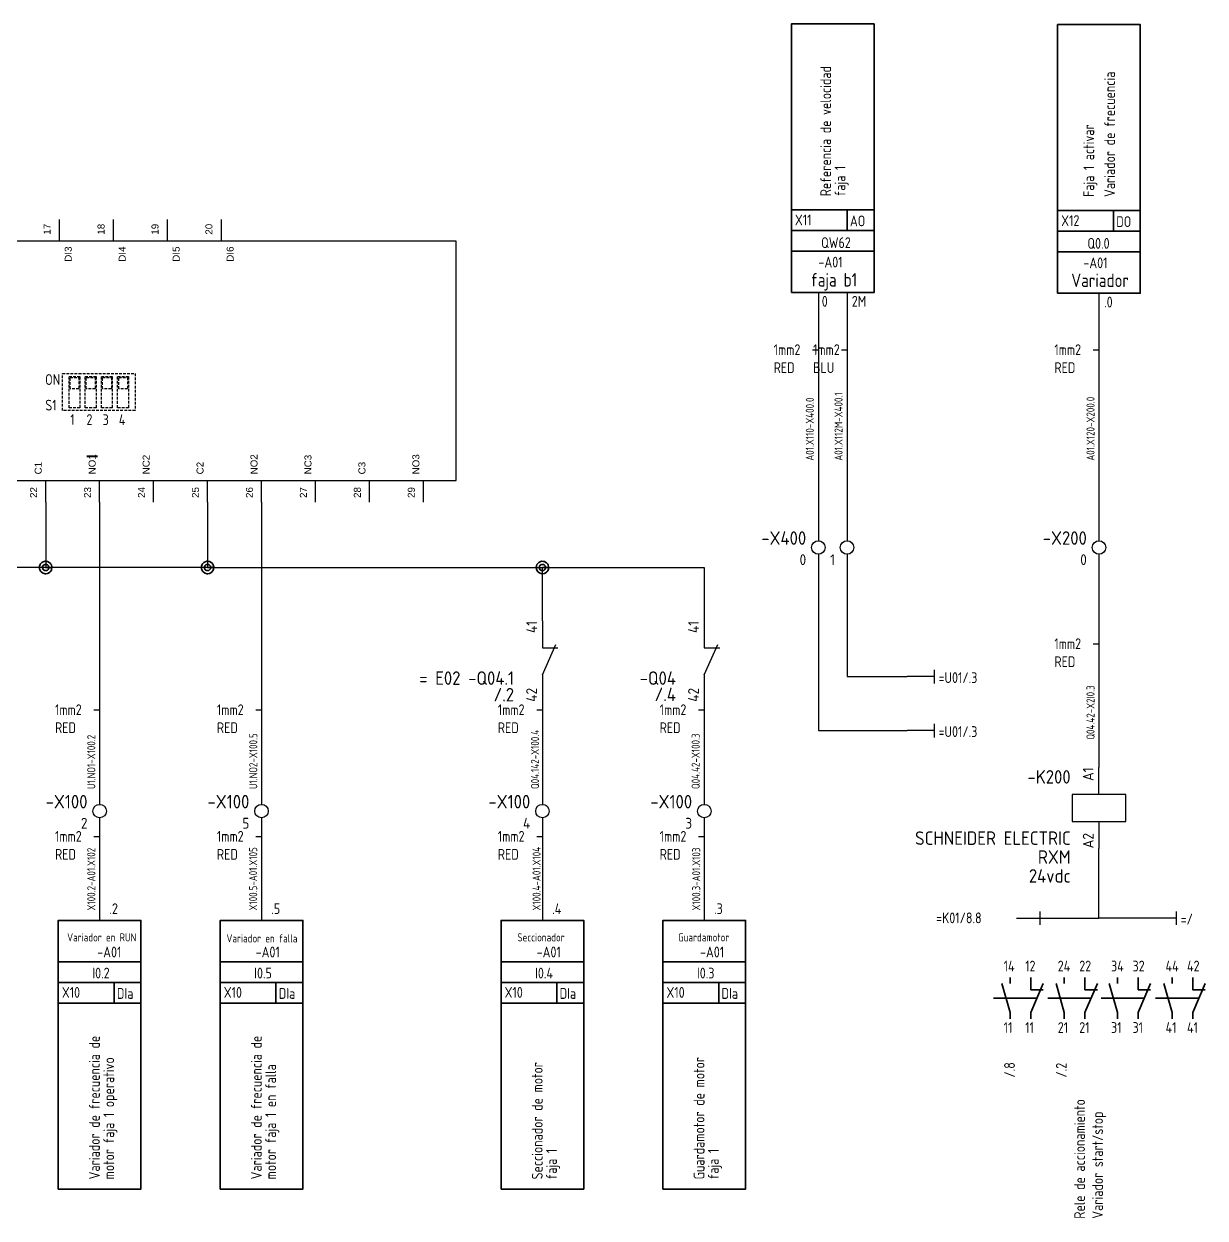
# Model space of a CAD drawing. Header units: millimetres. Extents: x 51 to 2493, y -624 to 390.
# Drawn here: x 1762.9 to 1981.8, y 97.7 to 319 of the extents above; entities that cross this region are included whole.
import ezdxf
from ezdxf.enums import TextEntityAlignment as Align

# ---------------------------------------------------------------- set-up
doc = ezdxf.new("R2010")
doc.units = ezdxf.units.MM
doc.header["$MEASUREMENT"] = 0
doc.linetypes.add('DASHED', pattern=[0.75, 0.5, -0.25])
for name, color, linetype in [('0V', 160, 'Continuous'), ('24V', 20, 'Continuous'), ('DESC', 150, 'Continuous'), ('DESCCHILD', 20, 'Continuous'), ('PDF_Geometría', 7, 'Continuous'), ('TAGS', 150, 'Continuous'), ('TERMS', 123, 'Continuous'), ('WIRENO', 10, 'Continuous'), ('WIREREF', 50, 'Continuous'), ('XREF', 7, 'Continuous')]:
    doc.layers.add(name, color=color, linetype=linetype)
for name, color, linetype, lineweight in [('cajetines', 132, 'DASHED', 30), ('Fase3', 34, 'Continuous', 40), ('nombre tags', 200, 'Continuous', 0), ('SYMS', 7, 'Continuous', 30)]:
    doc.layers.add(name, color=color, linetype=linetype, lineweight=lineweight)
doc.styles.get("Standard").update_dxf_attribs({"font": 'arial.ttf'})
doc.styles.add('WD_IEC', font='ISOCP2.shx', dxfattribs={"width": 0.9, "height": 4})

# ---------------------------------------------------------------- blocks, each defined once
blk = doc.blocks.new('empalme')
at = {"layer": 'PDF_Geometría', "color": 40, "lineweight": 35, "true_color": 0xffcf00}
for points in [[(145.66, 151.93), (144.51, 151.93)], [(145.1, 151.93), (144.51, 151.93)]]:
    blk.add_lwpolyline(points, close=True, dxfattribs=at)
for points in [[(143.94, 152.93), (143.94, 152.93), (143.73, 152.81), (143.58, 152.61)], [(144.39, 153.08), (144.39, 153.08), (144.15, 153.05), (143.94, 152.93)], [(144.87, 153.03), (144.87, 153.03), (144.64, 153.1), (144.39, 153.08)], [(145.28, 152.79), (145.28, 152.79), (145.1, 152.95), (144.87, 153.03)], [(145.56, 152.4), (145.56, 152.4), (145.46, 152.62), (145.28, 152.79)], [(143.39, 152.17), (143.39, 152.17), (143.34, 151.93), (143.39, 151.7)], [(143.58, 152.61), (143.58, 152.61), (143.44, 152.41), (143.39, 152.17)], [(143.39, 151.7), (143.39, 151.7), (143.44, 151.46), (143.58, 151.26)], [(143.58, 151.26), (143.58, 151.26), (143.73, 151.06), (143.94, 150.94)], [(143.94, 152.06), (143.94, 152.06), (143.92, 151.93), (143.94, 151.81)], [(144.04, 152.28), (144.04, 152.28), (143.97, 152.18), (143.94, 152.06)], [(143.94, 151.81), (143.94, 151.81), (143.97, 151.69), (144.04, 151.59)], [(143.94, 150.94), (143.94, 150.94), (144.15, 150.82), (144.39, 150.79)], [(144.22, 152.44), (144.22, 152.44), (144.12, 152.38), (144.04, 152.28)], [(144.04, 151.59), (144.04, 151.59), (144.12, 151.49), (144.22, 151.43)], [(144.45, 152.51), (144.45, 152.51), (144.33, 152.5), (144.22, 152.44)], [(144.22, 151.43), (144.22, 151.43), (144.33, 151.37), (144.45, 151.36)], [(144.39, 150.79), (144.39, 150.79), (144.64, 150.77), (144.87, 150.84)], [(144.69, 152.49), (144.69, 152.49), (144.58, 152.53), (144.45, 152.51)], [(144.45, 151.36), (144.45, 151.36), (144.58, 151.34), (144.69, 151.38)], [(144.9, 152.37), (144.9, 152.37), (144.81, 152.45), (144.69, 152.49)], [(144.69, 151.38), (144.69, 151.38), (144.81, 151.42), (144.9, 151.5)], [(144.87, 150.84), (144.87, 150.84), (145.1, 150.92), (145.28, 151.08)], [(145.05, 152.17), (145.05, 152.17), (144.99, 152.28), (144.9, 152.37)], [(144.9, 151.5), (144.9, 151.5), (144.99, 151.58), (145.05, 151.7)], [(145.1, 151.93), (145.1, 151.93), (145.1, 152.06), (145.05, 152.17)], [(145.05, 151.7), (145.05, 151.7), (145.1, 151.81), (145.1, 151.93)], [(145.28, 151.08), (145.28, 151.08), (145.46, 151.24), (145.56, 151.47)], [(145.66, 151.93), (145.66, 151.93), (145.66, 152.18), (145.56, 152.4)], [(145.56, 151.47), (145.56, 151.47), (145.66, 151.69), (145.66, 151.93)]]:
    blk.add_open_spline(points, degree=3, dxfattribs=at)
blk = doc.blocks.new('empalme_')
at = {"layer": '0V'}
blk.add_blockref('empalme', (-144.51, -151.93), dxfattribs=at)
blk = doc.blocks.new('VCR22')
for p, q in [((0, 7.5), (0, 2.5)), ((0, -2.5), (2.5, 3.12)), ((0, 2.5), (2.87, 2.5)), ((0, -2.5), (0, -7.5))]:
    blk.add_line(p, q)
at = {"style": 'WD_IEC'}
for tag, p in [('INST', (-5.25, 5.25)), ('LOC', (-5.25, 2.25)), ('TAG2', (-5.25, -0.75)), ('XREF', (-5.25, -3.75)), ('DESC1', (-5.25, -6.75)), ('DESC2', (-5.25, -9.75)), ('DESC3', (-5.25, -12.75))]:
    blk.add_attdef(tag, text='', height=2.5, dxfattribs=at).set_placement(p, align=Align.RIGHT)
blk.add_attdef('TERM01', text='', height=2, rotation=90, dxfattribs=at).set_placement((-1, 7.5), align=Align.RIGHT)
at = {"style": 'WD_IEC', "flags": 1}
for tag, p, height in [('X2TERM01', (0, 7.5), 0.32), ('X4LINK', (-0.55, 0), 0.32), ('X1LINK', (1.92, 0), 0.32), ('CONTACT', (4, -3.5), 1), ('FAMILY', (4, -5), 1), ('COMMON', (5.25, -4.75), 1), ('X8TERM02', (0, -7.5), 0.32)]:
    blk.add_attdef(tag, p, '', height=height, dxfattribs=at)
at = {"style": 'WD_IEC'}
blk.add_attdef('TERM02', (-1, -7.5), '', height=2, rotation=90, dxfattribs=at)
blk = doc.blocks.new('VT0002')
blk.add_circle((0, 0), 1.25)
at = {"style": 'WD_IEC', "flags": 1}
for tag, p, height in [('ASSYCODE', (2.75, 10.75), 1), ('CATDESC', (2.75, 9.25), 1), ('MFG', (2.75, 7.25), 1.5), ('CAT', (2.75, 4.75), 1.5), ('X2PIN01', (0, 2.25), 0.25), ('X4PIN01', (-1.25, 1), 0.25), ('X4TERM01', (-1.25, 0), 0.25), ('X4TERMDESC01', (-1.25, 0.5), 0.4), ('STRIPSEQ', (0, 0), 0.025), ('X2TERM01', (0, 1.25), 0.25), ('X8PIN01', (0, -0.25), 0.25), ('X2TERMDESC01', (0, 1.75), 0.4), ('X1PIN01', (1.25, 1), 0.25), ('X1TERM01', (1.25, 0), 0.25), ('X1TERMDESC01', (1.25, 0.5), 0.4), ('LINKTERM', (0, -0.04), 0.025), ('X8TERM01', (0, -1.25), 0.25), ('X8TERMDESC01', (0, -0.75), 0.4)]:
    blk.add_attdef(tag, p, '', height=height, dxfattribs=at)
at = {"style": 'WD_IEC'}
for tag, p in [('INST', (-2.25, 6.5)), ('LOC', (-2.25, 3.5)), ('DESC1', (-2.25, -6.25)), ('DESC2', (-2.25, -9.25)), ('DESC3', (-2.25, -12.25))]:
    blk.add_attdef(tag, text='', height=2.5, dxfattribs=at).set_placement(p, align=Align.RIGHT)
at = {"style": 'WD_IEC', "flags": 8}
for tag, height, p in [('TAGSTRIP', 2.5, (-2.25, 0.5)), ('TERM01', 2, (-2.25, -3.25))]:
    blk.add_attdef(tag, text='', height=height, dxfattribs=at).set_placement(p, align=Align.RIGHT)
blk = doc.blocks.new('REFERENCIA_ENTRADA_HORIZONTAL')
at = {"layer": 'SYMS'}
for p, q in [((-5, 1.25), (-5, -1.25)), ((-5, 0), (0, 0))]:
    blk.add_line(p, q, dxfattribs=at)
at = {"layer": 'TAGS', "style": 'WD_IEC', "width": 0.9, "flags": 8}
blk.add_attdef('TAG', text='', height=1, dxfattribs=at).set_placement((-15.18, -2.12), align=Align.RIGHT)
blk = doc.blocks.new('VCR1')
for p, q in [((0, 2.5), (0, 7.5)), ((0, -2.5), (0, -7.5))]:
    blk.add_line(p, q)
blk.add_lwpolyline([(-5, 2.5), (-5, -2.5), (5, -2.5), (5, 2.5)], close=True)
at = {"style": 'WD_IEC'}
for tag, p in [('INST', (-5.25, 11.5)), ('LOC', (-5.25, 8)), ('TAG1', (-5.25, 4.5)), ('DESC1', (-5.25, -6.85)), ('DESC2', (-5.25, -10.35)), ('DESC3', (-5.25, -13.85))]:
    blk.add_attdef(tag, text='', height=2.5, dxfattribs=at).set_placement(p, align=Align.RIGHT)
blk.add_attdef('TERM01', text='', height=2, rotation=90, dxfattribs=at).set_placement((-1, 7.5), align=Align.RIGHT)
at = {"style": 'WD_IEC', "flags": 1}
for tag, p, height in [('X2TERM01', (0, 7.5), 0.32), ('X4LINK', (-5, 0), 0.32), ('X1LINK', (5, 0), 0.32), ('ASSYCODE', (1, -4), 1), ('FAMILY', (1, -5.5), 1), ('CATDESC', (1, -7), 1), ('X8TERM02', (0, -7.5), 0.32)]:
    blk.add_attdef(tag, p, '', height=height, dxfattribs=at)
at = {"style": 'WD_IEC', "flags": 9}
for tag, p in [('MFG', (-6, 1)), ('CAT', (-6, -1.5))]:
    blk.add_attdef(tag, text='', height=1.5, dxfattribs=at).set_placement(p, align=Align.RIGHT)
at = {"style": 'WD_IEC'}
blk.add_attdef('TERM02', (-1, -7.5), '', height=2, rotation=90, dxfattribs=at)
at = {"lineweight": 9, "style": 'WD_IEC'}
for tag, p in [('NO', (-5.5, -16.5)), ('NC', (-5.5, -20))]:
    blk.add_attdef(tag, text='', height=2.5, dxfattribs=at).set_placement(p, align=Align.TOP_RIGHT)
for tag, p in [('XREFNO', (-4, -16.5)), ('XREFNC', (-4, -20))]:
    blk.add_attdef(tag, text='', height=2.5, dxfattribs=at).set_placement(p, align=Align.TOP_LEFT)

msp = doc.modelspace()

# ---------------------------------------------------------------- linework, layer by layer
at = {"layer": '0V'}
for p, q in [((1915.42, 269.2), (1915.42, 223.21)), ((1915.42, 220.71), (1915.42, 198.03)), ((1915.42, 198.03), (1926.56, 198.03)), ((1962.11, 153.28), (1962.11, 166.21)), ((1946.82, 153.28), (1962.11, 153.28)), ((1971.44, 153.28), (1962.11, 153.28))]:
    msp.add_line(p, q, dxfattribs=at)
at = {"layer": '24V'}
for p, q in [((1910.1, 269.2), (1910.1, 223.21)), ((1962.11, 269.07), (1962.11, 223.21)), ((1766.9, 230.36), (1766.9, 218.25)), ((1776.9, 230.36), (1776.9, 174.37)), ((1796.9, 230.36), (1796.9, 218.25)), ((1806.9, 230.36), (1806.9, 174.37)), ((1910.1, 220.71), (1910.1, 188.03)), ((1962.11, 220.71), (1962.11, 181.21)), ((1766.9, 218.25), (1749.88, 218.25)), ((1796.9, 218.25), (1766.9, 218.25)), ((1796.9, 218.25), (1888.96, 218.25)), ((1858.96, 208.37), (1858.96, 218.25)), ((1888.96, 218.25), (1888.96, 208.37)), ((1858.96, 193.37), (1858.96, 174.37)), ((1888.96, 193.37), (1888.96, 174.37)), ((1910.1, 188.03), (1926.56, 188.03)), ((1776.9, 171.87), (1776.9, 152.86)), ((1806.9, 171.87), (1806.9, 152.86)), ((1858.96, 171.87), (1858.96, 152.86)), ((1888.96, 171.87), (1888.96, 152.86))]:
    msp.add_line(p, q, dxfattribs=at)
at = {"layer": 'cajetines', "linetype": 'Continuous', "lineweight": 25, "ltscale": 4}
for points in [[(1843, 238.88), (1843, 278.73), (1596.9, 278.73), (1596.9, 238.88)], [(1596.9, 238.88), (1596.9, 234.36), (1843, 234.36), (1843, 238.88)]]:
    msp.add_lwpolyline(points, dxfattribs=at)
at = {"layer": 'cajetines'}
for points in [[(1770.01, 254.2), (1783.48, 254.2), (1783.48, 247.34), (1770.01, 247.34)], [(1771.24, 253.62), (1773.24, 253.62), (1773.24, 247.86), (1771.24, 247.86)], [(1771.43, 253.45), (1773.07, 253.45), (1773.07, 251.36), (1771.43, 251.36)], [(1774.24, 253.62), (1776.24, 253.62), (1776.24, 247.86), (1774.24, 247.86)], [(1774.43, 253.45), (1776.07, 253.45), (1776.07, 251.36), (1774.43, 251.36)], [(1777.24, 253.62), (1779.24, 253.62), (1779.24, 247.86), (1777.24, 247.86)], [(1777.43, 253.45), (1779.07, 253.45), (1779.07, 251.36), (1777.43, 251.36)], [(1780.24, 253.62), (1782.24, 253.62), (1782.24, 247.86), (1780.24, 247.86)], [(1780.43, 253.45), (1782.07, 253.45), (1782.07, 251.36), (1780.43, 251.36)]]:
    msp.add_lwpolyline(points, close=True, dxfattribs=at)
at = {"layer": 'Fase3'}
msp.add_line((1774.5, 238.88), (1776.52, 238.88), dxfattribs=at)
at = {"layer": 'PDF_Geometría', "lineweight": 35}
for points in [[(1905.1, 269.2), (1905.1, 318.99), (1920.42, 318.99), (1920.42, 269.2)], [(1954.45, 269.07), (1954.45, 318.86), (1969.77, 318.86), (1969.77, 269.07)], [(1769.24, 103.07), (1769.24, 152.86), (1784.56, 152.86), (1784.56, 103.07)], [(1799.24, 103.07), (1799.24, 152.86), (1814.56, 152.86), (1814.56, 103.07)], [(1851.3, 103.07), (1851.3, 152.86), (1866.62, 152.86), (1866.62, 103.07)], [(1881.3, 103.07), (1881.3, 152.86), (1896.62, 152.86), (1896.62, 103.07)]]:
    msp.add_lwpolyline(points, close=True, dxfattribs=at)
for points in [[(1905.1, 284.52), (1920.42, 284.52)], [(1915.44, 280.69), (1915.44, 284.52)], [(1954.45, 284.39), (1969.77, 284.39)], [(1964.79, 280.56), (1964.79, 284.39)], [(1905.1, 280.69), (1920.42, 280.69)], [(1954.45, 280.56), (1969.77, 280.56)], [(1905.1, 276.86), (1920.42, 276.86)], [(1954.45, 276.73), (1969.77, 276.73)], [(1769.24, 145.2), (1784.56, 145.2)], [(1799.24, 145.2), (1814.56, 145.2)], [(1851.3, 145.2), (1866.62, 145.2)], [(1881.3, 145.2), (1896.62, 145.2)], [(1769.24, 141.37), (1784.56, 141.37)], [(1779.58, 137.54), (1779.58, 141.37)], [(1799.24, 141.37), (1814.56, 141.37)], [(1809.58, 137.54), (1809.58, 141.37)], [(1851.3, 141.37), (1866.62, 141.37)], [(1861.64, 137.54), (1861.64, 141.37)], [(1881.3, 141.37), (1896.62, 141.37)], [(1891.64, 137.54), (1891.64, 141.37)], [(1769.24, 137.54), (1784.56, 137.54)], [(1799.24, 137.54), (1814.56, 137.54)], [(1851.3, 137.54), (1866.62, 137.54)], [(1881.3, 137.54), (1896.62, 137.54)]]:
    msp.add_lwpolyline(points, dxfattribs=at)
at = {"layer": 'SYMS'}
for p, q in [((1931.56, 199.28), (1931.56, 196.78)), ((1931.56, 198.03), (1926.56, 198.03)), ((1931.56, 189.28), (1931.56, 186.78)), ((1931.56, 188.03), (1926.56, 188.03)), ((1976.44, 153.28), (1971.44, 153.28)), ((1976.44, 154.53), (1976.44, 152.03))]:
    msp.add_line(p, q, dxfattribs=at)
at = {"layer": 'TAGS', "linetype": 'Continuous', "lineweight": 25, "ltscale": 4}
for p, q in [((1769.4, 282.73), (1769.4, 278.73)), ((1779.4, 282.73), (1779.4, 278.73)), ((1789.4, 282.73), (1789.4, 278.73)), ((1799.4, 282.73), (1799.4, 278.73)), ((1766.9, 230.36), (1766.9, 234.36)), ((1776.9, 230.36), (1776.9, 234.36)), ((1786.9, 230.36), (1786.9, 234.36)), ((1796.9, 230.36), (1796.9, 234.36)), ((1806.9, 230.36), (1806.9, 234.36)), ((1816.9, 230.36), (1816.9, 234.36)), ((1826.9, 230.36), (1826.9, 234.36)), ((1836.9, 230.36), (1836.9, 234.36))]:
    msp.add_line(p, q, dxfattribs=at)
at = {"layer": 'WIRENO'}
for p, q in [((1909.04, 258.58), (1910.1, 258.58)), ((1914.36, 258.58), (1915.42, 258.58)), ((1961.05, 258.58), (1962.11, 258.58)), ((1961.05, 204.09), (1962.11, 204.09)), ((1775.84, 191.87), (1776.9, 191.87)), ((1805.84, 191.87), (1806.9, 191.87)), ((1857.9, 191.87), (1858.96, 191.87)), ((1887.9, 191.87), (1888.96, 191.87)), ((1775.84, 168.4), (1776.9, 168.4)), ((1805.84, 168.4), (1806.9, 168.4)), ((1857.9, 168.4), (1858.96, 168.4)), ((1887.9, 168.4), (1888.96, 168.4))]:
    msp.add_line(p, q, dxfattribs=at)
at = {"layer": 'XREF', "lineweight": 35}
for points in [[(1945.66, 141.15), (1945.66, 142.3)], [(1951.78, 140), (1949.49, 140), (1949.49, 142.3)], [(1955.68, 141.15), (1955.68, 142.3)], [(1961.81, 140), (1959.51, 140), (1959.51, 142.3)], [(1965.55, 141.15), (1965.55, 142.3)], [(1971.68, 140), (1969.38, 140), (1969.38, 142.3)], [(1975.65, 141.15), (1975.65, 142.3)], [(1981.78, 140), (1979.48, 140), (1979.48, 142.3)], [(1945.66, 134.64), (1945.66, 135.79), (1944.12, 141.15)], [(1949.49, 134.64), (1949.49, 135.79), (1951.78, 141.15)], [(1955.68, 134.64), (1955.68, 135.79), (1954.15, 141.15)], [(1959.51, 134.64), (1959.51, 135.79), (1961.81, 141.15)], [(1965.55, 134.64), (1965.55, 135.79), (1964.02, 141.15)], [(1969.38, 134.64), (1969.38, 135.79), (1971.68, 141.15)], [(1975.65, 134.64), (1975.65, 135.79), (1974.12, 141.15)], [(1979.48, 134.64), (1979.48, 135.79), (1981.78, 141.15)], [(1942.59, 138.47), (1950.63, 138.47)], [(1952.61, 138.47), (1960.66, 138.47)], [(1962.49, 138.47), (1970.53, 138.47)], [(1972.59, 138.47), (1980.63, 138.47)]]:
    msp.add_lwpolyline(points, dxfattribs=at)

# ---------------------------------------------------------------- block references
at = {"layer": '0V'}
for p in [(1766.9, 218.25), (1796.9, 218.25), (1858.96, 218.25)]:
    msp.add_blockref('empalme_', p, dxfattribs=at)
at = {"layer": 'SYMS'}
ref = msp.add_blockref('VT0002', (1910.1, 221.96), dxfattribs=at)
ref.add_attrib('TERM01', '0', dxfattribs={"layer": 'TERMS', "height": 2, "style": 'WD_IEC', "flags": 8}).set_placement((1907.85, 218.71), align=Align.RIGHT)
ref.add_attrib('TAGSTRIP', '-X400', dxfattribs={"layer": 'TAGS', "height": 2.5, "style": 'WD_IEC', "flags": 8}).set_placement((1907.85, 222.46), align=Align.RIGHT)
ref = msp.add_blockref('VT0002', (1962.11, 221.96), dxfattribs=at)
ref.add_attrib('TERM01', '0', dxfattribs={"layer": 'TERMS', "height": 2, "style": 'WD_IEC', "flags": 8}).set_placement((1959.86, 218.71), align=Align.RIGHT)
ref.add_attrib('TAGSTRIP', '-X200', dxfattribs={"layer": 'TAGS', "height": 2.5, "style": 'WD_IEC', "flags": 8}).set_placement((1959.86, 222.46), align=Align.RIGHT)
ref = msp.add_blockref('VT0002', (1915.42, 221.96), dxfattribs=at)
ref.add_attrib('TERM01', '1', dxfattribs={"layer": 'TERMS', "height": 2, "style": 'WD_IEC', "flags": 8}).set_placement((1913.17, 218.71), align=Align.RIGHT)
ref = msp.add_blockref('VCR22', (1858.96, 200.87), dxfattribs=at)
ref.add_attrib('TERM02', '42', (1857.96, 193.37), dxfattribs={"layer": 'TERMS', "height": 2, "rotation": 90, "style": 'WD_IEC'})
ref.add_attrib('TERM01', '41', dxfattribs={"layer": 'TERMS', "height": 2, "rotation": 90, "style": 'WD_IEC'}).set_placement((1857.96, 208.37), align=Align.RIGHT)
ref.add_attrib('DESC1', '/.2', dxfattribs={"layer": 'DESCCHILD', "height": 2.5, "style": 'WD_IEC'}).set_placement((1853.71, 193.44), align=Align.RIGHT)
ref.add_attrib('TAG2', '= E02 -Q04.1', dxfattribs={"layer": 'TAGS', "height": 2.5, "style": 'WD_IEC'}).set_placement((1853.71, 196.51), align=Align.RIGHT)
ref = msp.add_blockref('VCR22', (1888.96, 200.87), dxfattribs=at)
ref.add_attrib('TERM02', '42', (1887.96, 193.37), dxfattribs={"layer": 'TERMS', "height": 2, "rotation": 90, "style": 'WD_IEC'})
ref.add_attrib('TERM01', '41', dxfattribs={"layer": 'TERMS', "height": 2, "rotation": 90, "style": 'WD_IEC'}).set_placement((1887.96, 208.37), align=Align.RIGHT)
ref.add_attrib('DESC1', '/.4', dxfattribs={"layer": 'DESCCHILD', "height": 2.5, "style": 'WD_IEC'}).set_placement((1883.71, 193.5), align=Align.RIGHT)
ref.add_attrib('TAG2', '-Q04', dxfattribs={"layer": 'TAGS', "height": 2.5, "style": 'WD_IEC'}).set_placement((1883.71, 196.51), align=Align.RIGHT)
ref = msp.add_blockref('VCR1', (1962.11, 173.71), dxfattribs=at)
ref.add_attrib('TERM02', 'A2', (1961.11, 166.21), dxfattribs={"layer": 'TERMS', "height": 2, "rotation": 90, "style": 'WD_IEC'})
ref.add_attrib('TERM01', 'A1', dxfattribs={"layer": 'TERMS', "height": 2, "rotation": 90, "style": 'WD_IEC'}).set_placement((1961.11, 181.21), align=Align.RIGHT)
ref.add_attrib('DESC3', '24vdc', dxfattribs={"layer": 'DESC', "height": 2.5, "style": 'WD_IEC'}).set_placement((1956.86, 159.86), align=Align.RIGHT)
ref.add_attrib('DESC2', 'RXM', dxfattribs={"layer": 'DESC', "height": 2.5, "style": 'WD_IEC'}).set_placement((1956.86, 163.36), align=Align.RIGHT)
ref.add_attrib('DESC1', 'SCHNEIDER ELECTRIC', dxfattribs={"layer": 'DESC', "height": 2.5, "style": 'WD_IEC'}).set_placement((1956.86, 166.86), align=Align.RIGHT)
ref.add_attrib('TAG1', '-K200', dxfattribs={"layer": 'TAGS', "height": 2.5, "style": 'WD_IEC'}).set_placement((1956.86, 178.21), align=Align.RIGHT)
ref = msp.add_blockref('VT0002', (1776.9, 173.12), dxfattribs=at)
ref.add_attrib('TERM01', '2', dxfattribs={"layer": 'TERMS', "height": 2, "style": 'WD_IEC', "flags": 8}).set_placement((1774.65, 169.87), align=Align.RIGHT)
ref.add_attrib('TAGSTRIP', '-X100', dxfattribs={"layer": 'TAGS', "height": 2.5, "style": 'WD_IEC', "flags": 8}).set_placement((1774.65, 173.62), align=Align.RIGHT)
ref = msp.add_blockref('VT0002', (1806.9, 173.12), dxfattribs=at)
ref.add_attrib('TERM01', '5', dxfattribs={"layer": 'TERMS', "height": 2, "style": 'WD_IEC', "flags": 8}).set_placement((1804.65, 169.87), align=Align.RIGHT)
ref.add_attrib('TAGSTRIP', '-X100', dxfattribs={"layer": 'TAGS', "height": 2.5, "style": 'WD_IEC', "flags": 8}).set_placement((1804.65, 173.62), align=Align.RIGHT)
ref = msp.add_blockref('VT0002', (1858.96, 173.12), dxfattribs=at)
ref.add_attrib('TERM01', '4', dxfattribs={"layer": 'TERMS', "height": 2, "style": 'WD_IEC', "flags": 8}).set_placement((1856.71, 169.87), align=Align.RIGHT)
ref.add_attrib('TAGSTRIP', '-X100', dxfattribs={"layer": 'TAGS', "height": 2.5, "style": 'WD_IEC', "flags": 8}).set_placement((1856.71, 173.62), align=Align.RIGHT)
ref = msp.add_blockref('VT0002', (1888.96, 173.12), dxfattribs=at)
ref.add_attrib('TERM01', '3', dxfattribs={"layer": 'TERMS', "height": 2, "style": 'WD_IEC', "flags": 8}).set_placement((1886.71, 169.87), align=Align.RIGHT)
ref.add_attrib('TAGSTRIP', '-X100', dxfattribs={"layer": 'TAGS', "height": 2.5, "style": 'WD_IEC', "flags": 8}).set_placement((1886.71, 173.62), align=Align.RIGHT)
msp.add_blockref('REFERENCIA_ENTRADA_HORIZONTAL', (1956.14, 153.28), dxfattribs=at)

# ---------------------------------------------------------------- texts
at = {"layer": 'cajetines', "char_height": 2, "attachment_point": 1, "style": 'WD_IEC'}
for s, insert in [('{\\C219;\\c6627684;ON}', (1766.81, 254.08)), ('{\\C219;\\c6627684;S1}', (1766.84, 249.34)), ('{\\C219;\\c6627684;1}', (1771.46, 246.67)), ('{\\C219;\\c6627684;2}', (1774.46, 246.66)), ('{\\C219;\\c6627684;3}', (1777.46, 246.65)), ('{\\C219;\\c6627684;4}', (1780.46, 246.64))]:
    msp.add_mtext_dynamic_manual_height_columns(s, width=4.1007, gutter_width=20, heights=[0], dxfattribs=dict(at, insert=insert))
at = {"layer": 'DESC', "char_height": 2, "attachment_point": 7, "rotation": 90, "style": 'WD_IEC'}
for s, insert, width in [('Referencia de velocidad ', (1912.47, 287.04), 36.6324), ('Variador de frecuencia', (1965.09, 286.91), 24.66), ('Faja 1 activar ', (1961.83, 286.91), 36.6324), ('faja 1', (1915.73, 287.04), 26.4198), ('Variador de frecuencia de    ', (1776.94, 104.87), 36.6324), ('Variador de frecuencia de  ', (1806.94, 104.87), 36.6324), ('Seccionador de motor  ', (1859, 104.87), 36.6324), ('Guardamotor de motor  ', (1889, 104.87), 36.6324), ('Rele de accionamiento\\PVariador start/stop', (1963.45, 97.58), 36.6324), ('faja 1', (1892.25, 104.87), 19.3548)]:
    msp.add_mtext(s, dxfattribs=dict(at, insert=insert, width=width))
for s, insert in [('motor faja 1 operativo', (1780.2, 104.87)), ('motor faja 1 en falla', (1810.2, 104.87)), ('faja 1', (1862.25, 104.87))]:
    msp.add_mtext(s, dxfattribs=dict(at, insert=insert))
at = {"layer": 'nombre tags'}
for s, p in [('DI3', (1772.12, 277.74)), ('DI4', (1782.12, 277.74)), ('DI5', (1792.12, 277.74)), ('DI6', (1802.12, 277.74))]:
    msp.add_text(s, height=1.3, rotation=90, dxfattribs=at).set_placement(p, align=Align.BOTTOM_RIGHT)
for s, p in [('NO1', (1776.55, 235.51)), ('NC2', (1786.55, 235.51)), ('NO2', (1806.55, 235.51)), ('NC3', (1816.55, 235.51)), ('NO3', (1836.55, 235.51)), ('C1', (1766.55, 235.51)), ('C2', (1796.55, 235.51)), ('C3', (1826.55, 235.51))]:
    msp.add_text(s, height=1.3, rotation=90, dxfattribs=at).set_placement(p, align=Align.BOTTOM_LEFT)
at = {"layer": 'nombre tags', "char_height": 2, "attachment_point": 7, "style": 'WD_IEC'}
for s, insert in [('X11   ', (1905.75, 281.67)), ('AO  ', (1915.95, 281.48)), ('X12   ', (1955.11, 281.54)), ('DO  ', (1965.31, 281.35)), ('QW62', (1910.62, 277.45)), ('Q0.0', (1959.97, 277.32)), ('-A01', (1910.12, 273.84)), ('-A01', (1959.22, 273.71)), ('\\pxi-3,l4,t4;  -A01', (1772.4, 146)), ('\\pxi-3,l4,t4;-A01', (1803.82, 146)), ('\\pxi-3,l4,t4;-A01', (1855.9, 146)), ('\\pxi-3,l4,t4;-A01', (1886.17, 146)), ('X10   ', (1769.9, 138.52)), ('DIa  ', (1780.1, 138.33)), ('X10   ', (1799.9, 138.52)), ('DIa  ', (1810.1, 138.33)), ('X10   ', (1851.95, 138.52)), ('DIa  ', (1862.15, 138.33)), ('X10   ', (1881.95, 138.52)), ('DIa  ', (1892.15, 138.33))]:
    msp.add_mtext(s, dxfattribs=dict(at, insert=insert))
at = {"layer": 'nombre tags', "attachment_point": 7, "style": 'WD_IEC'}
for s, insert, char_height, width in [('faja b1', (1908.7, 269.56), 2.5, 14.5596), ('Variador', (1956.98, 270.22), 2.5, 14.5596), (' {\\H0.6x;Variador en RUN}', (1769.6, 148.97), 2.5, 15.0158), (' {\\H0.6x;Seccionador}', (1854.32, 148.97), 2.5, 5.0603), (' {\\H0.6x;Guardamotor}', (1884.12, 148.97), 2.5, 5.0603), (' {\\H0.6x;Variador en falla}', (1799.13, 148.78), 2.5, 22.0742), ('I0.2', (1775.54, 142.1), 2, 9.3223), ('I0.5', (1805.54, 142.1), 2, 9.3223), ('I0.4', (1857.6, 142.1), 2, 9.3223), ('I0.3', (1887.6, 142.1), 2, 9.3223)]:
    msp.add_mtext(s, dxfattribs=dict(at, insert=insert, char_height=char_height, width=width))
at = {"layer": 'TAGS'}
for s, p in [('17', (1768.2, 279.93)), ('18', (1778.2, 279.93)), ('19', (1788.2, 279.93)), ('20', (1798.2, 279.93))]:
    msp.add_text(s, height=1.3, rotation=90, dxfattribs=at).set_placement(p, align=Align.BOTTOM_LEFT)
for s, p in [('22', (1765.7, 233.16)), ('23', (1775.7, 233.16)), ('24', (1785.7, 233.16)), ('25', (1795.7, 233.16)), ('26', (1805.7, 233.16)), ('27', (1815.7, 233.16)), ('28', (1825.7, 233.16)), ('29', (1835.7, 233.16))]:
    msp.add_text(s, height=1.3, rotation=90, dxfattribs=at).set_placement(p, align=Align.BOTTOM_RIGHT)
at = {"layer": 'TAGS', "char_height": 2, "attachment_point": 7, "style": 'WD_IEC'}
for s, insert in [('0', (1910.73, 266.58)), ('2M', (1916.3, 266.58)), ('.0', (1963.06, 266.44)), ('.2', (1778.71, 154.03)), ('.5', (1808.71, 154.03)), ('.4', (1860.77, 154.03)), ('.3', (1890.77, 154.03)), ('14', (1944.45, 143.4)), ('12', (1948.43, 143.4)), ('24', (1954.47, 143.4)), ('22', (1958.45, 143.4)), ('34', (1964.35, 143.4)), ('32', (1968.33, 143.4)), ('44', (1974.45, 143.4)), ('42', (1978.43, 143.4)), ('11', (1944.45, 132.01)), ('11', (1948.43, 132.01)), ('21', (1954.47, 132.01)), ('21', (1958.45, 132.01)), ('31', (1964.35, 132.01)), ('31', (1968.33, 132.01)), ('41', (1974.45, 132.01)), ('41', (1978.43, 132.01))]:
    msp.add_mtext(s, dxfattribs=dict(at, insert=insert))
at = {"layer": 'TAGS', "char_height": 2, "attachment_point": 1, "style": 'WD_IEC'}
for s, insert in [('\\pxql;=U01/.3', (1932.38, 198.85)), ('\\pxql;=U01/.3', (1932.38, 188.85)), ('\\pxql;=K01/8.8', (1931.93, 154.33)), ('\\pxql;=/', (1977.25, 154.1))]:
    msp.add_mtext_dynamic_manual_height_columns(s, width=2, gutter_width=10, heights=[0], dxfattribs=dict(at, insert=insert))
at = {"layer": 'TAGS', "char_height": 2, "attachment_point": 7, "rotation": 90, "style": 'WD_IEC'}
for s, insert in [('/.8', (1946.53, 123.73)), ('/.2', (1956.14, 123.73))]:
    msp.add_mtext(s, dxfattribs=dict(at, insert=insert))
at = {"layer": 'WIRENO', "char_height": 2, "attachment_point": 1, "style": 'WD_IEC'}
for s, insert in [('1mm2\\PRED', (1901.82, 259.62)), ('1mm2\\PBLU', (1909.12, 259.62)), ('1mm2\\PRED', (1953.84, 259.62)), ('1mm2\\PRED', (1953.84, 205.13)), ('1mm2\\PRED', (1768.63, 192.9)), ('1mm2\\PRED', (1798.63, 192.9)), ('1mm2\\PRED', (1850.69, 192.9)), ('1mm2\\PRED', (1880.69, 192.9)), ('1mm2\\PRED', (1768.63, 169.44)), ('1mm2\\PRED', (1798.63, 169.44)), ('1mm2\\PRED', (1850.69, 169.44)), ('1mm2\\PRED', (1880.69, 169.44))]:
    msp.add_mtext_dynamic_manual_height_columns(s, width=7.1352, gutter_width=20, heights=[0], dxfattribs=dict(at, insert=insert))
at = {"layer": 'WIREREF', "char_height": 1.5, "attachment_point": 1, "rotation": 90, "style": 'WD_IEC'}
for s, insert in [('A01.X112M-X400.1', (1913.09, 238.05)), ('A01.X110-X400.0', (1907.77, 238.05)), ('A01.X120-X200.0', (1959.79, 238.05)), ('Q04.42-X2I0.3', (1959.79, 186.34)), ('Q04.142-X100.4', (1856.83, 177.21)), ('U1.NO1-X100.2', (1774.6, 177.18)), ('U1.NO2-X100.5', (1804.62, 177.18)), ('Q04.42-X100.3', (1886.61, 177.21)), ('X100.2-A01.X102', (1774.6, 154.7)), ('X100.5-A01.X105', (1804.6, 154.7)), ('X100.4-A01.X104', (1857.12, 154.7)), ('X100.3-A01.X103', (1886.71, 154.7))]:
    msp.add_mtext_dynamic_manual_height_columns(s, width=67.509, gutter_width=20, heights=[0], dxfattribs=dict(at, insert=insert))

doc.saveas('drawing.dxf')
